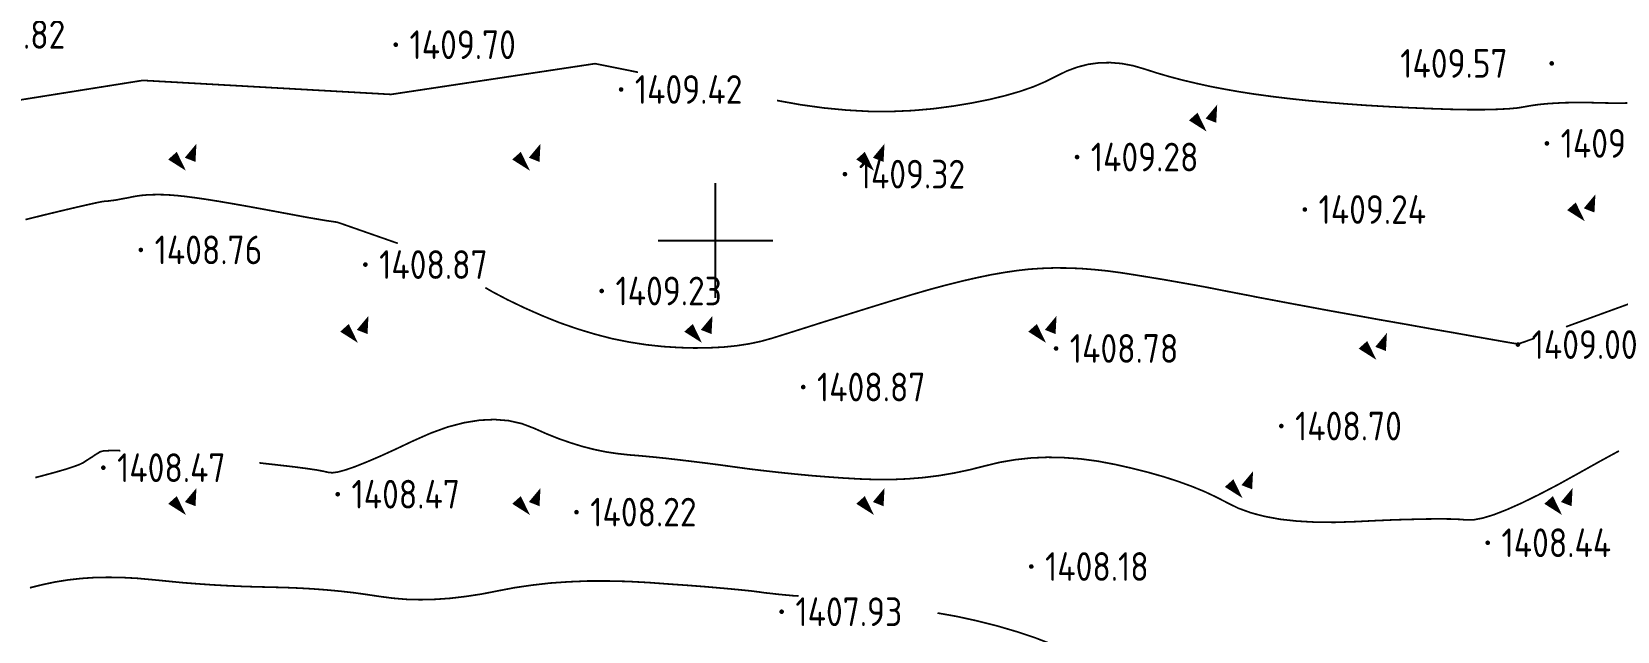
# Model space of a CAD drawing. Extents: x -2226 to 12369489, y -12501589 to 2275.
# Drawn here: x 5664072.4 to 5664210.6, y -6547741.5 to -6547689.2 of the extents above; entities that cross this region are included whole.
import ezdxf
from ezdxf.enums import TextEntityAlignment as Align

# ---------------------------------------------------------------- set-up
doc = ezdxf.new("R2010")
doc.units = 0
doc.header["$LTSCALE"] = 1000
doc.header["$MEASUREMENT"] = 0
doc.layers.get('0').update_dxf_attribs({"linetype": 'CONTINUOUS'})
doc.layers.add('周边地形图', color=8, linetype='CONTINUOUS')
doc.styles.get("Standard").update_dxf_attribs({"font": 'GBENOR', "bigfont": 'GBCBIG'})

# ---------------------------------------------------------------- blocks, each defined once
blk = doc.blocks.new('gc090')
for points in [[(1.07, 1.45, 0, 1, 0), (0.52, 0.05, 1, 1, 0)], [(-1.02, 0.41, 1, 0, 0), (0.15, -0.9, 0, 0, 0)]]:
    blk.add_lwpolyline(points, format="xyseb")

msp = doc.modelspace()

# ---------------------------------------------------------------- linework, layer by layer
at = {"layer": '周边地形图'}
for p, q in [((5664132, -6547712.41), (5664132, -6547702.41)), ((5664127, -6547707.41), (5664137, -6547707.41))]:
    msp.add_line(p, q, dxfattribs=at)
at = {"layer": '周边地形图', "const_width": 0.2, "flags": 128}
for points in [[(5664104.03, -6547690.34, 1), (5664104.23, -6547690.34, 1)], [(5664204.83, -6547691.97, 1), (5664205.03, -6547691.97, 1)], [(5664123.68, -6547694.24, 1), (5664123.88, -6547694.24, 1)], [(5664163.44, -6547700.13, 1), (5664163.64, -6547700.13, 1)], [(5664204.41, -6547698.94, 1), (5664204.61, -6547698.94, 1)], [(5664143.2, -6547701.62, 1), (5664143.4, -6547701.62, 1)], [(5664183.3, -6547704.7, 1), (5664183.5, -6547704.7, 1)], [(5664081.8, -6547708.22, 1), (5664082, -6547708.22, 1)], [(5664101.38, -6547709.5, 1), (5664101.58, -6547709.5, 1)], [(5664121.99, -6547711.8, 1), (5664122.19, -6547711.8, 1)], [(5664201.88, -6547716.47, 1), (5664202.08, -6547716.47, 1)], [(5664161.61, -6547716.81, 1), (5664161.81, -6547716.81, 1)], [(5664139.56, -6547720.17, 1), (5664139.76, -6547720.17, 1)], [(5664181.25, -6547723.57, 1), (5664181.45, -6547723.57, 1)], [(5664078.53, -6547727.2, 1), (5664078.73, -6547727.2, 1)], [(5664098.97, -6547729.51, 1), (5664099.17, -6547729.51, 1)], [(5664119.79, -6547731.07, 1), (5664119.99, -6547731.07, 1)], [(5664199.25, -6547733.74, 1), (5664199.45, -6547733.74, 1)], [(5664159.45, -6547735.81, 1), (5664159.65, -6547735.81, 1)], [(5664137.68, -6547739.75, 1), (5664137.88, -6547739.75, 1)]]:
    msp.add_lwpolyline(points, format="xyb", close=True, dxfattribs=at)
at = {"layer": '周边地形图', "const_width": 0.15}
for points in [[(5664055.29, -6547699.56), (5664067.55, -6547695.76), (5664082.07, -6547693.45), (5664103.72, -6547694.67), (5664121.51, -6547691.99), (5664125.25, -6547692.74)], [(5664137.37, -6547695.2), (5664139.43, -6547695.57), (5664141.46, -6547695.85), (5664143.45, -6547696.04), (5664145.4, -6547696.15), (5664147.31, -6547696.16), (5664149.17, -6547696.08), (5664150.99, -6547695.92), (5664152.73, -6547695.69), (5664154.36, -6547695.42), (5664155.87, -6547695.12), (5664157.27, -6547694.78), (5664158.56, -6547694.41), (5664159.74, -6547694), (5664160.8, -6547693.55), (5664161.75, -6547693.07), (5664162.65, -6547692.63), (5664163.57, -6547692.29), (5664164.51, -6547692.05), (5664165.46, -6547691.92), (5664166.44, -6547691.9), (5664167.43, -6547691.98), (5664168.44, -6547692.17), (5664169.46, -6547692.47), (5664170.52, -6547692.81), (5664171.62, -6547693.13), (5664172.76, -6547693.43), (5664173.95, -6547693.71), (5664175.17, -6547693.98), (5664176.44, -6547694.22), (5664177.75, -6547694.45), (5664179.1, -6547694.66), (5664179.15, -6547694.67)], [(5664179.13, -6547694.66), (5664180.51, -6547694.85), (5664182, -6547695.03), (5664183.56, -6547695.2), (5664185.2, -6547695.35), (5664186.92, -6547695.49), (5664188.71, -6547695.62), (5664190.58, -6547695.73), (5664192.53, -6547695.83), (5664194.42, -6547695.91), (5664196.14, -6547695.97), (5664197.67, -6547696), (5664199.02, -6547696), (5664200.18, -6547695.97), (5664201.17, -6547695.92), (5664201.97, -6547695.85), (5664202.6, -6547695.74), (5664203.17, -6547695.64), (5664203.81, -6547695.55), (5664204.53, -6547695.48), (5664205.32, -6547695.43), (5664206.18, -6547695.39), (5664207.12, -6547695.38), (5664208.14, -6547695.38), (5664209.22, -6547695.41), (5664210.36, -6547695.43), (5664211.52, -6547695.42)], [(5664071.84, -6547705.58), (5664073.53, -6547705.16), (5664074.99, -6547704.81), (5664076.22, -6547704.52), (5664077.22, -6547704.29), (5664077.99, -6547704.12), (5664078.53, -6547704.01), (5664078.84, -6547703.97), (5664079.05, -6547703.96), (5664079.28, -6547703.93), (5664079.54, -6547703.9), (5664079.81, -6547703.86), (5664080.11, -6547703.8), (5664080.43, -6547703.74), (5664080.78, -6547703.68), (5664081.14, -6547703.6), (5664081.53, -6547703.53), (5664081.96, -6547703.47), (5664082.41, -6547703.43), (5664082.88, -6547703.41), (5664083.39, -6547703.4), (5664083.93, -6547703.41), (5664084.49, -6547703.44), (5664085.09, -6547703.49), (5664085.77, -6547703.56), (5664086.6, -6547703.67), (5664087.58, -6547703.81), (5664088.71, -6547703.99), (5664089.99, -6547704.21), (5664091.41, -6547704.46), (5664092.99, -6547704.75), (5664094.71, -6547705.07), (5664096.43, -6547705.39), (5664098.01, -6547705.66), (5664099.04, -6547705.81)], [(5664099.04, -6547705.81), (5664104.31, -6547707.65)], [(5664103.62, -6547707.41), (5664104.31, -6547707.65)], [(5664206.18, -6547714.92), (5664206.86, -6547714.67), (5664208.54, -6547714.06), (5664210.49, -6547713.35), (5664212.72, -6547712.54), (5664214.95, -6547711.74), (5664216.88, -6547711.04), (5664218.53, -6547710.45), (5664219.88, -6547709.96), (5664220.95, -6547709.59), (5664221.72, -6547709.32), (5664222.21, -6547709.16), (5664222.41, -6547709.11), (5664222.46, -6547709.11), (5664222.53, -6547709.09), (5664222.6, -6547709.07), (5664222.68, -6547709.04), (5664222.77, -6547709), (5664222.87, -6547708.95), (5664222.98, -6547708.89), (5664223.09, -6547708.82), (5664223.29, -6547708.71), (5664223.67, -6547708.52), (5664223.71, -6547708.5)], [(5664111.94, -6547711.51), (5664112.52, -6547711.85), (5664113.85, -6547712.55), (5664115.33, -6547713.26), (5664116.89, -6547713.95), (5664118.43, -6547714.57), (5664119.96, -6547715.1), (5664121.48, -6547715.56), (5664122.98, -6547715.95), (5664124.47, -6547716.25), (5664125.95, -6547716.48), (5664127.41, -6547716.64), (5664128.83, -6547716.73), (5664130.18, -6547716.77), (5664131.48, -6547716.75), (5664132.7, -6547716.69), (5664133.87, -6547716.57), (5664134.97, -6547716.4), (5664136, -6547716.18), (5664136.97, -6547715.91), (5664137.96, -6547715.6), (5664139.04, -6547715.26), (5664140.21, -6547714.89), (5664141.47, -6547714.49), (5664142.82, -6547714.07), (5664144.26, -6547713.62), (5664145.8, -6547713.14), (5664147.43, -6547712.64), (5664149.07, -6547712.14), (5664150.62, -6547711.69), (5664152.1, -6547711.29), (5664153.5, -6547710.94), (5664154.82, -6547710.64), (5664156.07, -6547710.38), (5664157.23, -6547710.18), (5664158.32, -6547710.02), (5664159.38, -6547709.9), (5664160.46, -6547709.83), (5664161.56, -6547709.79), (5664162.68, -6547709.8), (5664163.82, -6547709.84), (5664164.98, -6547709.93), (5664166.17, -6547710.05), (5664167.37, -6547710.21), (5664168.59, -6547710.4), (5664169.82, -6547710.6), (5664171.05, -6547710.8), (5664172.3, -6547711.02), (5664173.55, -6547711.24), (5664174.81, -6547711.47), (5664176.08, -6547711.72), (5664177.36, -6547711.97), (5664178.72, -6547712.23), (5664179.15, -6547712.32)], [(5664179.15, -6547712.32), (5664180.22, -6547712.52), (5664181.86, -6547712.83), (5664183.64, -6547713.16), (5664185.57, -6547713.52), (5664187.64, -6547713.89), (5664189.85, -6547714.29), (5664192.2, -6547714.7), (5664194.48, -6547715.11), (5664196.45, -6547715.45), (5664198.12, -6547715.75), (5664199.49, -6547715.99), (5664200.56, -6547716.18), (5664201.32, -6547716.31), (5664201.79, -6547716.39), (5664201.95, -6547716.42), (5664201.97, -6547716.42), (5664202, -6547716.41), (5664202.06, -6547716.39), (5664202.14, -6547716.37), (5664202.23, -6547716.34), (5664202.34, -6547716.3), (5664202.47, -6547716.26), (5664202.62, -6547716.21), (5664202.91, -6547716.1), (5664203.45, -6547715.91)], [(5664092.23, -6547726.78), (5664093.82, -6547726.96), (5664095.22, -6547727.12), (5664096.36, -6547727.27), (5664097.25, -6547727.4), (5664097.88, -6547727.52), (5664098.26, -6547727.61), (5664098.6, -6547727.64), (5664099.1, -6547727.57), (5664099.76, -6547727.39), (5664100.6, -6547727.1), (5664101.6, -6547726.7), (5664102.77, -6547726.2), (5664104.11, -6547725.59), (5664105.61, -6547724.88), (5664107.17, -6547724.19), (5664108.66, -6547723.65), (5664110.08, -6547723.28), (5664111.44, -6547723.06), (5664112.74, -6547723), (5664113.97, -6547723.1), (5664115.13, -6547723.36), (5664116.23, -6547723.78), (5664117.29, -6547724.25), (5664118.34, -6547724.67), (5664119.38, -6547725.03), (5664120.41, -6547725.35), (5664121.43, -6547725.61), (5664122.44, -6547725.82), (5664123.45, -6547725.97), (5664124.44, -6547726.08), (5664125.44, -6547726.16), (5664126.49, -6547726.26), (5664127.58, -6547726.37), (5664128.71, -6547726.5), (5664129.88, -6547726.64), (5664131.1, -6547726.79), (5664132.35, -6547726.95), (5664133.65, -6547727.13), (5664134.97, -6547727.31), (5664136.31, -6547727.47), (5664137.66, -6547727.62), (5664139.02, -6547727.76), (5664140.39, -6547727.89), (5664141.78, -6547728), (5664143.18, -6547728.1), (5664144.59, -6547728.18), (5664146, -6547728.23), (5664147.39, -6547728.23), (5664148.77, -6547728.17), (5664150.14, -6547728.06), (5664151.5, -6547727.89), (5664152.84, -6547727.66), (5664154.17, -6547727.38), (5664155.48, -6547727.05), (5664156.8, -6547726.73), (5664158.16, -6547726.5), (5664159.54, -6547726.35), (5664160.95, -6547726.29), (5664162.38, -6547726.32), (5664163.85, -6547726.43), (5664165.35, -6547726.63), (5664166.88, -6547726.92), (5664168.38, -6547727.26), (5664169.8, -6547727.62), (5664171.14, -6547728), (5664172.4, -6547728.41), (5664173.58, -6547728.84), (5664174.68, -6547729.29), (5664175.7, -6547729.77), (5664176.51, -6547730.19)], [(5664072.7, -6547728.06), (5664073.35, -6547727.89), (5664074.46, -6547727.59), (5664075.36, -6547727.33), (5664076.06, -6547727.1), (5664076.57, -6547726.91), (5664076.88, -6547726.76), (5664077.09, -6547726.62), (5664077.29, -6547726.49), (5664077.48, -6547726.37), (5664077.67, -6547726.25), (5664077.84, -6547726.13), (5664078.01, -6547726.02), (5664078.18, -6547725.92), (5664078.33, -6547725.82), (5664078.62, -6547725.74), (5664079.17, -6547725.71), (5664079.99, -6547725.71), (5664080.11, -6547725.72)], [(5664205.47, -6547728.68), (5664207.26, -6547727.69), (5664209.1, -6547726.66), (5664210.79, -6547725.74)], [(5664179.15, -6547731.25), (5664179.89, -6547731.44), (5664181.23, -6547731.69), (5664182.69, -6547731.85), (5664184.27, -6547731.94), (5664185.98, -6547731.96), (5664187.81, -6547731.9), (5664189.62, -6547731.81), (5664191.26, -6547731.74), (5664192.73, -6547731.7), (5664194.03, -6547731.67), (5664195.15, -6547731.66), (5664196.11, -6547731.67), (5664196.89, -6547731.7), (5664197.51, -6547731.75), (5664198.12, -6547731.74), (5664198.91, -6547731.59), (5664199.87, -6547731.3), (5664201, -6547730.86), (5664202.31, -6547730.28), (5664203.78, -6547729.56), (5664205.47, -6547728.68)], [(5664176.51, -6547730.19), (5664176.64, -6547730.26), (5664177.6, -6547730.73), (5664178.68, -6547731.12), (5664179.15, -6547731.25)], [(5664072.23, -6547737.66), (5664073.32, -6547737.39), (5664074.41, -6547737.16), (5664075.53, -6547736.98), (5664076.69, -6547736.85), (5664077.87, -6547736.77), (5664079.09, -6547736.75), (5664080.34, -6547736.77), (5664081.62, -6547736.84), (5664082.93, -6547736.96), (5664084.26, -6547737.09), (5664085.57, -6547737.22), (5664086.88, -6547737.32), (5664088.17, -6547737.41), (5664089.45, -6547737.48), (5664090.73, -6547737.54), (5664091.99, -6547737.58), (5664093.24, -6547737.61), (5664094.48, -6547737.64), (5664095.71, -6547737.69), (5664096.92, -6547737.76), (5664098.11, -6547737.85), (5664099.29, -6547737.96), (5664100.45, -6547738.09), (5664101.6, -6547738.25), (5664102.73, -6547738.42), (5664103.88, -6547738.57), (5664105.06, -6547738.67), (5664106.29, -6547738.7), (5664107.56, -6547738.67), (5664108.87, -6547738.58), (5664110.22, -6547738.42), (5664111.61, -6547738.21), (5664113.04, -6547737.93), (5664114.51, -6547737.65), (5664116.04, -6547737.43), (5664117.61, -6547737.25), (5664119.24, -6547737.14), (5664120.91, -6547737.07), (5664122.63, -6547737.07), (5664124.4, -6547737.11), (5664126.22, -6547737.21), (5664127.98, -6547737.34), (5664129.58, -6547737.45), (5664131.02, -6547737.56), (5664132.29, -6547737.67), (5664133.4, -6547737.77), (5664134.35, -6547737.86), (5664135.13, -6547737.94), (5664135.76, -6547738.02), (5664136.31, -6547738.1), (5664136.88, -6547738.16), (5664137.49, -6547738.23), (5664138.11, -6547738.29), (5664138.76, -6547738.35), (5664139.25, -6547738.38)], [(5664151.37, -6547739.86), (5664153.06, -6547740.16), (5664154.84, -6547740.55), (5664156.59, -6547740.99), (5664158.29, -6547741.49), (5664159.94, -6547742.04), (5664161.55, -6547742.66), (5664163.12, -6547743.33), (5664164.65, -6547744.06), (5664166.11, -6547744.82), (5664167.49, -6547745.56), (5664168.78, -6547746.29), (5664169.99, -6547747.01), (5664171.12, -6547747.72), (5664172.17, -6547748.41), (5664173.13, -6547749.09), (5664174.01, -6547749.76), (5664174.94, -6547750.39), (5664176.07, -6547750.93), (5664177.39, -6547751.39), (5664178.91, -6547751.77), (5664179.15, -6547751.82)]]:
    msp.add_lwpolyline(points, dxfattribs=at)

# ---------------------------------------------------------------- block references
at = {"layer": '周边地形图', "color": 8, "zscale": 0.001}
for p in [(5664174.69, -6547697.01), (5664085.68, -6547700.42), (5664115.68, -6547700.42), (5664145.68, -6547700.42), (5664207.67, -6547704.83), (5664100.68, -6547715.42), (5664130.68, -6547715.42), (5664160.68, -6547715.42), (5664189.49, -6547716.9), (5664177.82, -6547728.95), (5664085.68, -6547730.42), (5664115.68, -6547730.42), (5664145.68, -6547730.42), (5664205.68, -6547730.42)]:
    msp.add_blockref('gc090', p, dxfattribs=at)

# ---------------------------------------------------------------- texts
at = {"layer": '周边地形图'}
for s, p in [('1409.82', (5664065.93, -6547689.44)), ('1409.70', (5664105.33, -6547690.34)), ('1409.57', (5664191.72, -6547691.97)), ('1409.42', (5664124.98, -6547694.24)), ('1409.43', (5664205.71, -6547698.94)), ('1409.28', (5664164.74, -6547700.13)), ('1409.32', (5664144.5, -6547701.62)), ('1409.24', (5664184.6, -6547704.7)), ('1408.76', (5664083.1, -6547708.22)), ('1408.87', (5664102.68, -6547709.5)), ('1409.23', (5664123.29, -6547711.8)), ('1409.00', (5664203.18, -6547716.47)), ('1408.78', (5664162.91, -6547716.81)), ('1408.87', (5664140.86, -6547720.17)), ('1408.70', (5664182.55, -6547723.57)), ('1408.47', (5664079.83, -6547727.2)), ('1408.47', (5664100.27, -6547729.51)), ('1408.22', (5664121.09, -6547731.07)), ('1408.44', (5664200.55, -6547733.74)), ('1408.18', (5664160.75, -6547735.81)), ('1407.93', (5664138.98, -6547739.75))]:
    msp.add_text(s, height=2.5, dxfattribs=at).set_placement(p, align=Align.MIDDLE_LEFT)

doc.saveas('drawing.dxf')
